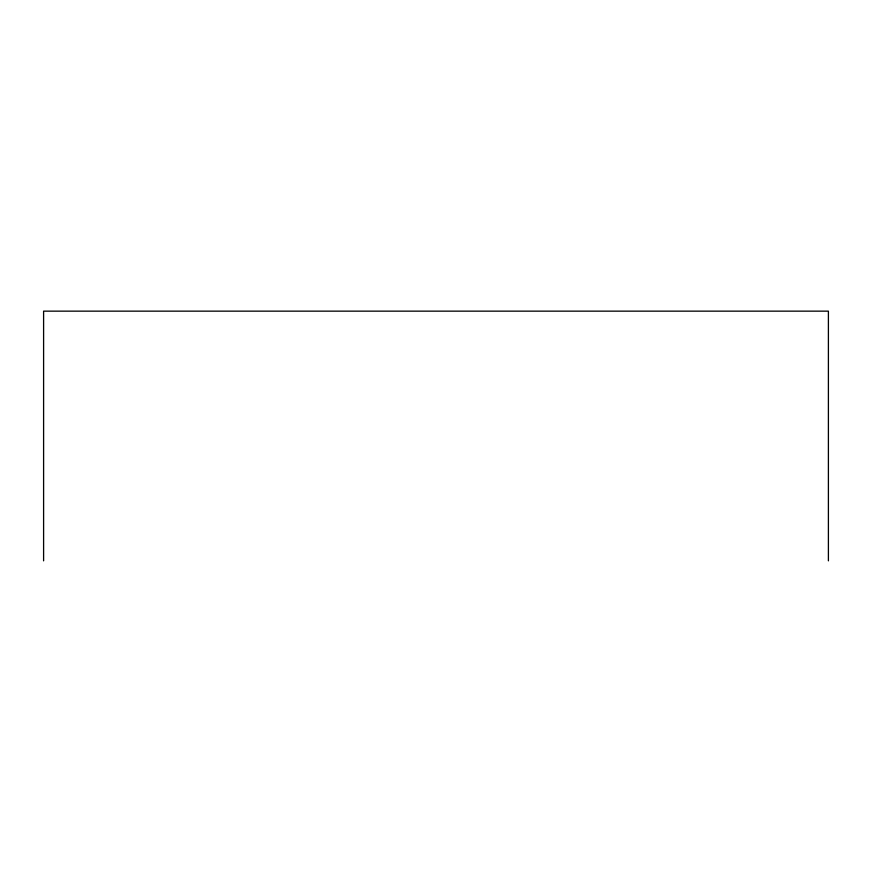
<?xml version="1.0" encoding="UTF-8"?>
<svg xmlns="http://www.w3.org/2000/svg" width="872" height="872" viewBox="0 0 872 872"><rect width="100%" height="100%" fill="white"/><g stroke="black" fill="none" stroke-linecap="round" stroke-linejoin="round"><path stroke-width="1.31" d="M828.4 560.849L828.4 311.151L43.6 311.151L43.6 560.849"/></g></svg>
